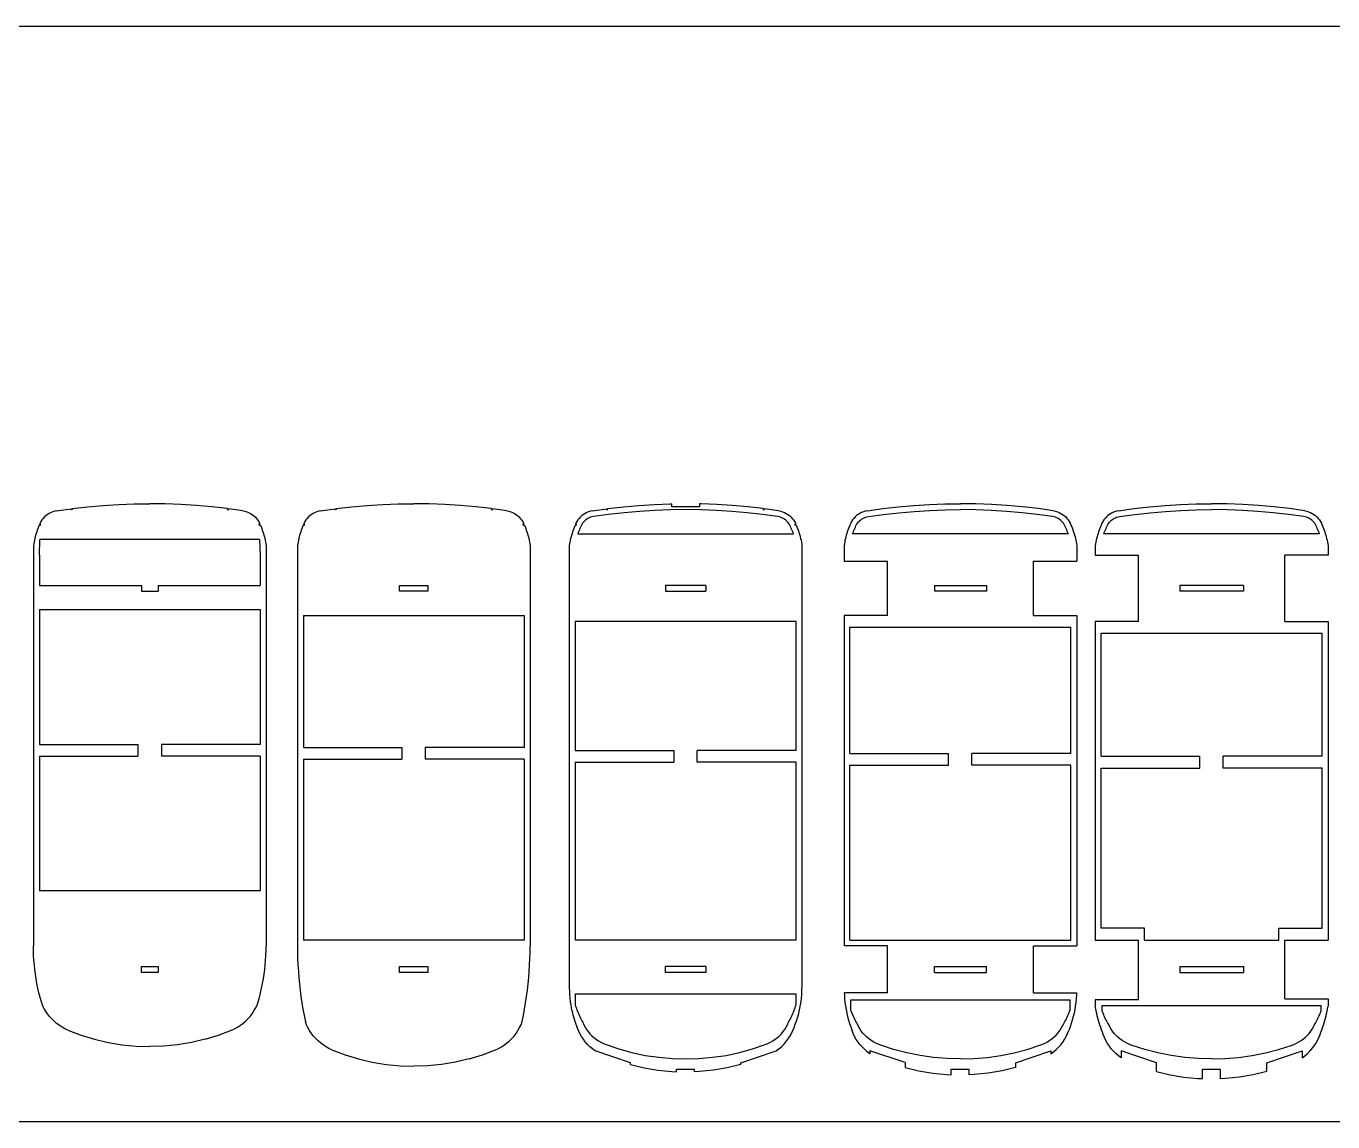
# Model space of a CAD drawing. Extents: x -24.2 to 24.2, y -5.6 to 5.6.
# Drawn here: x -13.38 to -0.07, y -5.58 to 5.58 of the extents above; entities that cross this region are included whole.
import ezdxf

# ---------------------------------------------------------------- set-up
doc = ezdxf.new("R2010")
doc.units = 0
doc.header["$MEASUREMENT"] = 0
doc.layers.get('0').update_dxf_attribs({"linetype": 'CONTINUOUS'})

msp = doc.modelspace()

# ---------------------------------------------------------------- linework, layer by layer
for p, q in [((-24.151, 5.583), (24.151, 5.583)), ((-12.915, 0.666), (-12.757, 0.684)), ((-12.915, 0.666), (-12.915, 0.656)), ((-12.757, 0.684), (-12.599, 0.698)), ((-12.599, 0.698), (-12.44, 0.708)), ((-12.44, 0.708), (-12.282, 0.714)), ((-12.282, 0.714), (-12.124, 0.716)), ((-11.966, 0.714), (-12.124, 0.716)), ((-11.807, 0.708), (-11.966, 0.714)), ((-11.648, 0.698), (-11.807, 0.708)), ((-11.49, 0.684), (-11.648, 0.698)), ((-11.332, 0.666), (-11.49, 0.684)), ((-11.332, 0.656), (-11.332, 0.666)), ((-10.225, 0.666), (-10.067, 0.684)), ((-10.225, 0.666), (-10.225, 0.656)), ((-10.067, 0.684), (-9.909, 0.698)), ((-9.909, 0.698), (-9.75, 0.708)), ((-9.75, 0.708), (-9.592, 0.714)), ((-9.592, 0.714), (-9.434, 0.716)), ((-9.276, 0.714), (-9.434, 0.716)), ((-9.117, 0.708), (-9.276, 0.714)), ((-8.958, 0.698), (-9.117, 0.708)), ((-8.8, 0.684), (-8.958, 0.698)), ((-8.642, 0.666), (-8.8, 0.684)), ((-8.642, 0.656), (-8.642, 0.666)), ((-7.455, 0.666), (-7.297, 0.684)), ((-7.455, 0.656), (-7.455, 0.666)), ((-7.297, 0.684), (-7.139, 0.698)), ((-7.139, 0.698), (-6.98, 0.708)), ((-6.98, 0.708), (-6.822, 0.714)), ((-6.822, 0.714), (-6.804, 0.715)), ((-6.804, 0.683), (-6.804, 0.715)), ((-6.524, 0.683), (-6.804, 0.683)), ((-6.506, 0.714), (-6.524, 0.715)), ((-6.524, 0.715), (-6.524, 0.683)), ((-6.347, 0.708), (-6.506, 0.714)), ((-6.188, 0.698), (-6.347, 0.708)), ((-6.03, 0.684), (-6.188, 0.698)), ((-5.872, 0.666), (-6.03, 0.684)), ((-5.872, 0.656), (-5.872, 0.666)), ((-4.813, 0.644), (-4.655, 0.666)), ((-4.655, 0.666), (-4.497, 0.684)), ((-4.497, 0.684), (-4.339, 0.698)), ((-4.339, 0.698), (-4.18, 0.708)), ((-4.18, 0.708), (-4.022, 0.714)), ((-4.022, 0.714), (-3.864, 0.716)), ((-3.706, 0.714), (-3.864, 0.716)), ((-3.547, 0.708), (-3.706, 0.714)), ((-3.388, 0.698), (-3.547, 0.708)), ((-3.23, 0.684), (-3.388, 0.698)), ((-3.072, 0.666), (-3.23, 0.684)), ((-2.915, 0.644), (-3.072, 0.666)), ((-2.253, 0.644), (-2.095, 0.666)), ((-2.095, 0.666), (-1.937, 0.684)), ((-1.937, 0.684), (-1.779, 0.698)), ((-1.779, 0.698), (-1.62, 0.708)), ((-1.62, 0.708), (-1.462, 0.714)), ((-1.462, 0.714), (-1.304, 0.716)), ((-1.146, 0.714), (-1.304, 0.716)), ((-0.987, 0.708), (-1.146, 0.714)), ((-0.828, 0.698), (-0.987, 0.708)), ((-0.67, 0.684), (-0.828, 0.698)), ((-0.512, 0.666), (-0.67, 0.684)), ((-0.355, 0.644), (-0.512, 0.666)), ((-13.233, 0.535), (-13.242, 0.517)), ((-13.222, 0.551), (-13.233, 0.535)), ((-13.21, 0.567), (-13.222, 0.551)), ((-13.196, 0.582), (-13.21, 0.567)), ((-13.181, 0.595), (-13.196, 0.582)), ((-13.165, 0.607), (-13.181, 0.595)), ((-13.148, 0.618), (-13.165, 0.607)), ((-13.13, 0.627), (-13.148, 0.618)), ((-13.112, 0.634), (-13.13, 0.627)), ((-13.092, 0.64), (-13.112, 0.634)), ((-13.073, 0.644), (-13.092, 0.64)), ((-13.073, 0.644), (-12.925, 0.665)), ((-12.925, 0.655), (-12.925, 0.665)), ((-12.915, 0.656), (-12.925, 0.655)), ((-11.332, 0.656), (-11.322, 0.655)), ((-11.322, 0.655), (-11.322, 0.665)), ((-11.175, 0.644), (-11.322, 0.665)), ((-11.175, 0.644), (-11.155, 0.64)), ((-11.155, 0.64), (-11.136, 0.634)), ((-11.136, 0.634), (-11.117, 0.627)), ((-11.117, 0.627), (-11.099, 0.618)), ((-11.099, 0.618), (-11.082, 0.607)), ((-11.082, 0.607), (-11.066, 0.595)), ((-11.066, 0.595), (-11.051, 0.582)), ((-11.051, 0.582), (-11.038, 0.567)), ((-11.038, 0.567), (-11.025, 0.551)), ((-11.025, 0.551), (-11.014, 0.535)), ((-11.014, 0.535), (-11.005, 0.517)), ((-10.543, 0.535), (-10.552, 0.517)), ((-10.532, 0.551), (-10.543, 0.535)), ((-10.52, 0.567), (-10.532, 0.551)), ((-10.506, 0.582), (-10.52, 0.567)), ((-10.491, 0.595), (-10.506, 0.582)), ((-10.475, 0.607), (-10.491, 0.595)), ((-10.458, 0.618), (-10.475, 0.607)), ((-10.44, 0.627), (-10.458, 0.618)), ((-10.422, 0.634), (-10.44, 0.627)), ((-10.402, 0.64), (-10.422, 0.634)), ((-10.383, 0.644), (-10.402, 0.64)), ((-10.383, 0.644), (-10.235, 0.665)), ((-10.235, 0.655), (-10.235, 0.665)), ((-10.225, 0.656), (-10.235, 0.655)), ((-8.642, 0.656), (-8.632, 0.655)), ((-8.632, 0.655), (-8.632, 0.665)), ((-8.485, 0.644), (-8.632, 0.665)), ((-8.485, 0.644), (-8.465, 0.64)), ((-8.465, 0.64), (-8.446, 0.634)), ((-8.446, 0.634), (-8.427, 0.627)), ((-8.427, 0.627), (-8.409, 0.618)), ((-8.409, 0.618), (-8.392, 0.607)), ((-8.392, 0.607), (-8.376, 0.595)), ((-8.376, 0.595), (-8.361, 0.582)), ((-8.361, 0.582), (-8.348, 0.567)), ((-8.348, 0.567), (-8.335, 0.551)), ((-8.335, 0.551), (-8.324, 0.535)), ((-8.324, 0.535), (-8.315, 0.517)), ((-7.773, 0.535), (-7.782, 0.517)), ((-7.762, 0.551), (-7.773, 0.535)), ((-7.75, 0.567), (-7.762, 0.551)), ((-7.736, 0.582), (-7.75, 0.567)), ((-7.721, 0.595), (-7.736, 0.582)), ((-7.705, 0.607), (-7.721, 0.595)), ((-7.688, 0.618), (-7.705, 0.607)), ((-7.694, 0.539), (-7.704, 0.528)), ((-7.683, 0.549), (-7.694, 0.539)), ((-7.67, 0.627), (-7.688, 0.618)), ((-7.671, 0.558), (-7.683, 0.549)), ((-7.659, 0.566), (-7.671, 0.558)), ((-7.652, 0.634), (-7.67, 0.627)), ((-7.645, 0.572), (-7.659, 0.566)), ((-7.632, 0.64), (-7.652, 0.634)), ((-7.632, 0.578), (-7.645, 0.572)), ((-7.613, 0.644), (-7.632, 0.64)), ((-7.618, 0.582), (-7.632, 0.578)), ((-7.602, 0.585), (-7.618, 0.582)), ((-7.613, 0.644), (-7.465, 0.665)), ((-7.448, 0.607), (-7.602, 0.585)), ((-7.465, 0.665), (-7.465, 0.655)), ((-7.465, 0.655), (-7.455, 0.656)), ((-7.291, 0.625), (-7.448, 0.607)), ((-7.135, 0.638), (-7.291, 0.625)), ((-6.977, 0.648), (-7.135, 0.638)), ((-6.82, 0.654), (-6.977, 0.648)), ((-6.664, 0.656), (-6.82, 0.654)), ((-6.507, 0.654), (-6.664, 0.656)), ((-6.35, 0.648), (-6.507, 0.654)), ((-6.193, 0.638), (-6.35, 0.648)), ((-6.036, 0.625), (-6.193, 0.638)), ((-5.88, 0.607), (-6.036, 0.625)), ((-5.725, 0.585), (-5.88, 0.607)), ((-5.872, 0.656), (-5.862, 0.655)), ((-5.862, 0.655), (-5.862, 0.665)), ((-5.715, 0.644), (-5.862, 0.665)), ((-5.71, 0.582), (-5.725, 0.585)), ((-5.715, 0.644), (-5.695, 0.64)), ((-5.696, 0.578), (-5.71, 0.582)), ((-5.682, 0.572), (-5.696, 0.578)), ((-5.695, 0.64), (-5.676, 0.634)), ((-5.669, 0.566), (-5.682, 0.572)), ((-5.676, 0.634), (-5.657, 0.627)), ((-5.656, 0.558), (-5.669, 0.566)), ((-5.657, 0.627), (-5.639, 0.618)), ((-5.644, 0.549), (-5.656, 0.558)), ((-5.633, 0.539), (-5.644, 0.549)), ((-5.639, 0.618), (-5.622, 0.607)), ((-5.623, 0.528), (-5.633, 0.539)), ((-5.622, 0.607), (-5.606, 0.595)), ((-5.606, 0.595), (-5.591, 0.582)), ((-5.591, 0.582), (-5.578, 0.567)), ((-5.578, 0.567), (-5.565, 0.551)), ((-5.565, 0.551), (-5.554, 0.535)), ((-5.554, 0.535), (-5.545, 0.517)), ((-4.973, 0.535), (-4.982, 0.517)), ((-4.962, 0.551), (-4.973, 0.535)), ((-4.95, 0.567), (-4.962, 0.551)), ((-4.936, 0.582), (-4.95, 0.567)), ((-4.921, 0.595), (-4.936, 0.582)), ((-4.905, 0.607), (-4.921, 0.595)), ((-4.888, 0.618), (-4.905, 0.607)), ((-4.904, 0.528), (-4.894, 0.539)), ((-4.894, 0.539), (-4.883, 0.549)), ((-4.87, 0.627), (-4.888, 0.618)), ((-4.883, 0.549), (-4.871, 0.558)), ((-4.871, 0.558), (-4.859, 0.566)), ((-4.852, 0.634), (-4.87, 0.627)), ((-4.859, 0.566), (-4.845, 0.572)), ((-4.832, 0.64), (-4.852, 0.634)), ((-4.845, 0.572), (-4.832, 0.578)), ((-4.813, 0.644), (-4.832, 0.64)), ((-4.832, 0.578), (-4.818, 0.582)), ((-4.818, 0.582), (-4.802, 0.585)), ((-4.802, 0.585), (-4.648, 0.607)), ((-4.648, 0.607), (-4.491, 0.625)), ((-4.491, 0.625), (-4.335, 0.638)), ((-4.335, 0.638), (-4.177, 0.648)), ((-4.177, 0.648), (-4.02, 0.654)), ((-4.02, 0.654), (-3.864, 0.656)), ((-3.707, 0.654), (-3.864, 0.656)), ((-3.55, 0.648), (-3.707, 0.654)), ((-3.393, 0.638), (-3.55, 0.648)), ((-3.236, 0.625), (-3.393, 0.638)), ((-3.08, 0.607), (-3.236, 0.625)), ((-2.925, 0.585), (-3.08, 0.607)), ((-2.91, 0.582), (-2.925, 0.585)), ((-2.915, 0.644), (-2.895, 0.64)), ((-2.896, 0.578), (-2.91, 0.582)), ((-2.882, 0.572), (-2.896, 0.578)), ((-2.895, 0.64), (-2.876, 0.634)), ((-2.869, 0.566), (-2.882, 0.572)), ((-2.876, 0.634), (-2.857, 0.627)), ((-2.856, 0.558), (-2.869, 0.566)), ((-2.857, 0.627), (-2.839, 0.618)), ((-2.844, 0.549), (-2.856, 0.558)), ((-2.833, 0.539), (-2.844, 0.549)), ((-2.839, 0.618), (-2.822, 0.607)), ((-2.823, 0.528), (-2.833, 0.539)), ((-2.822, 0.607), (-2.806, 0.595)), ((-2.806, 0.595), (-2.791, 0.582)), ((-2.791, 0.582), (-2.778, 0.567)), ((-2.778, 0.567), (-2.765, 0.551)), ((-2.765, 0.551), (-2.754, 0.535)), ((-2.754, 0.535), (-2.745, 0.517)), ((-2.413, 0.535), (-2.422, 0.517)), ((-2.402, 0.551), (-2.413, 0.535)), ((-2.39, 0.567), (-2.402, 0.551)), ((-2.376, 0.582), (-2.39, 0.567)), ((-2.361, 0.595), (-2.376, 0.582)), ((-2.345, 0.607), (-2.361, 0.595)), ((-2.328, 0.618), (-2.345, 0.607)), ((-2.344, 0.528), (-2.334, 0.539)), ((-2.334, 0.539), (-2.323, 0.549)), ((-2.31, 0.627), (-2.328, 0.618)), ((-2.323, 0.549), (-2.311, 0.558)), ((-2.311, 0.558), (-2.299, 0.566)), ((-2.292, 0.634), (-2.31, 0.627)), ((-2.299, 0.566), (-2.285, 0.572)), ((-2.272, 0.64), (-2.292, 0.634)), ((-2.285, 0.572), (-2.272, 0.578)), ((-2.253, 0.644), (-2.272, 0.64)), ((-2.272, 0.578), (-2.258, 0.582)), ((-2.258, 0.582), (-2.242, 0.585)), ((-2.242, 0.585), (-2.088, 0.607)), ((-2.088, 0.607), (-1.931, 0.625)), ((-1.931, 0.625), (-1.775, 0.638)), ((-1.775, 0.638), (-1.617, 0.648)), ((-1.617, 0.648), (-1.46, 0.654)), ((-1.46, 0.654), (-1.304, 0.656)), ((-1.147, 0.654), (-1.304, 0.656)), ((-0.99, 0.648), (-1.147, 0.654)), ((-0.833, 0.638), (-0.99, 0.648)), ((-0.676, 0.625), (-0.833, 0.638)), ((-0.52, 0.607), (-0.676, 0.625)), ((-0.365, 0.585), (-0.52, 0.607)), ((-0.35, 0.582), (-0.365, 0.585)), ((-0.355, 0.644), (-0.335, 0.64)), ((-0.336, 0.578), (-0.35, 0.582)), ((-0.322, 0.572), (-0.336, 0.578)), ((-0.335, 0.64), (-0.316, 0.634)), ((-0.309, 0.566), (-0.322, 0.572)), ((-0.316, 0.634), (-0.297, 0.627)), ((-0.296, 0.558), (-0.309, 0.566)), ((-0.297, 0.627), (-0.279, 0.618)), ((-0.284, 0.549), (-0.296, 0.558)), ((-0.273, 0.539), (-0.284, 0.549)), ((-0.279, 0.618), (-0.262, 0.607)), ((-0.263, 0.528), (-0.273, 0.539)), ((-0.262, 0.607), (-0.246, 0.595)), ((-0.246, 0.595), (-0.231, 0.582)), ((-0.231, 0.582), (-0.218, 0.567)), ((-0.218, 0.567), (-0.205, 0.551)), ((-0.205, 0.551), (-0.194, 0.535)), ((-0.194, 0.535), (-0.185, 0.517)), ((-13.281, 0.414), (-13.287, 0.396)), ((-13.276, 0.431), (-13.281, 0.414)), ((-13.27, 0.448), (-13.276, 0.431)), ((-13.264, 0.465), (-13.27, 0.448)), ((-13.257, 0.482), (-13.264, 0.465)), ((-13.25, 0.498), (-13.257, 0.482)), ((-13.25, 0.498), (-13.239, 0.498)), ((-13.242, 0.517), (-13.246, 0.508)), ((-13.235, 0.508), (-13.246, 0.508)), ((-13.239, 0.498), (-13.235, 0.508)), ((-11.012, 0.508), (-11.001, 0.508)), ((-11.008, 0.498), (-11.012, 0.508)), ((-11.008, 0.498), (-10.997, 0.498)), ((-11.005, 0.517), (-11.001, 0.508)), ((-10.997, 0.498), (-10.99, 0.482)), ((-10.99, 0.482), (-10.983, 0.465)), ((-10.983, 0.465), (-10.977, 0.448)), ((-10.977, 0.448), (-10.971, 0.431)), ((-10.971, 0.431), (-10.966, 0.414)), ((-10.966, 0.414), (-10.961, 0.396)), ((-10.591, 0.414), (-10.597, 0.396)), ((-10.586, 0.431), (-10.591, 0.414)), ((-10.58, 0.448), (-10.586, 0.431)), ((-10.574, 0.465), (-10.58, 0.448)), ((-10.567, 0.482), (-10.574, 0.465)), ((-10.56, 0.498), (-10.567, 0.482)), ((-10.56, 0.498), (-10.549, 0.498)), ((-10.552, 0.517), (-10.556, 0.508)), ((-10.545, 0.508), (-10.556, 0.508)), ((-10.549, 0.498), (-10.545, 0.508)), ((-8.322, 0.508), (-8.311, 0.508)), ((-8.318, 0.498), (-8.322, 0.508)), ((-8.318, 0.498), (-8.307, 0.498)), ((-8.315, 0.517), (-8.311, 0.508)), ((-8.307, 0.498), (-8.3, 0.482)), ((-8.3, 0.482), (-8.293, 0.465)), ((-8.293, 0.465), (-8.287, 0.448)), ((-8.287, 0.448), (-8.281, 0.431)), ((-8.281, 0.431), (-8.276, 0.414)), ((-8.276, 0.414), (-8.271, 0.396)), ((-7.821, 0.414), (-7.827, 0.396)), ((-7.816, 0.431), (-7.821, 0.414)), ((-7.81, 0.448), (-7.816, 0.431)), ((-7.804, 0.465), (-7.81, 0.448)), ((-7.797, 0.482), (-7.804, 0.465)), ((-7.79, 0.498), (-7.797, 0.482)), ((-7.79, 0.498), (-7.779, 0.498)), ((-7.782, 0.517), (-7.786, 0.508)), ((-7.775, 0.508), (-7.786, 0.508)), ((-7.779, 0.498), (-7.775, 0.508)), ((-7.758, 0.424), (-7.763, 0.41)), ((-7.763, 0.41), (-5.564, 0.41)), ((-7.752, 0.438), (-7.758, 0.424)), ((-7.746, 0.451), (-7.752, 0.438)), ((-7.74, 0.465), (-7.746, 0.451)), ((-7.734, 0.477), (-7.74, 0.465)), ((-7.728, 0.491), (-7.734, 0.477)), ((-7.721, 0.504), (-7.728, 0.491)), ((-7.713, 0.517), (-7.721, 0.504)), ((-7.704, 0.528), (-7.713, 0.517)), ((-5.614, 0.517), (-5.623, 0.528)), ((-5.606, 0.504), (-5.614, 0.517)), ((-5.599, 0.491), (-5.606, 0.504)), ((-5.593, 0.477), (-5.599, 0.491)), ((-5.587, 0.465), (-5.593, 0.477)), ((-5.581, 0.451), (-5.587, 0.465)), ((-5.575, 0.438), (-5.581, 0.451)), ((-5.569, 0.424), (-5.575, 0.438)), ((-5.564, 0.41), (-5.569, 0.424)), ((-5.552, 0.508), (-5.541, 0.508)), ((-5.548, 0.498), (-5.552, 0.508)), ((-5.548, 0.498), (-5.537, 0.498)), ((-5.545, 0.517), (-5.541, 0.508)), ((-5.537, 0.498), (-5.53, 0.482)), ((-5.53, 0.482), (-5.523, 0.465)), ((-5.523, 0.465), (-5.517, 0.448)), ((-5.517, 0.448), (-5.511, 0.431)), ((-5.511, 0.431), (-5.506, 0.414)), ((-5.506, 0.414), (-5.501, 0.396)), ((-5.021, 0.414), (-5.027, 0.396)), ((-5.016, 0.431), (-5.021, 0.414)), ((-5.01, 0.448), (-5.016, 0.431)), ((-5.004, 0.465), (-5.01, 0.448)), ((-4.997, 0.482), (-5.004, 0.465)), ((-4.99, 0.498), (-4.997, 0.482)), ((-4.982, 0.517), (-4.99, 0.498)), ((-4.963, 0.41), (-4.958, 0.424)), ((-2.764, 0.41), (-4.963, 0.41)), ((-4.958, 0.424), (-4.952, 0.438)), ((-4.952, 0.438), (-4.946, 0.451)), ((-4.946, 0.451), (-4.94, 0.465)), ((-4.94, 0.465), (-4.934, 0.477)), ((-4.934, 0.477), (-4.928, 0.491)), ((-4.928, 0.491), (-4.921, 0.504)), ((-4.921, 0.504), (-4.913, 0.517)), ((-4.913, 0.517), (-4.904, 0.528)), ((-2.814, 0.517), (-2.823, 0.528)), ((-2.806, 0.504), (-2.814, 0.517)), ((-2.799, 0.491), (-2.806, 0.504)), ((-2.793, 0.477), (-2.799, 0.491)), ((-2.787, 0.465), (-2.793, 0.477)), ((-2.781, 0.451), (-2.787, 0.465)), ((-2.775, 0.438), (-2.781, 0.451)), ((-2.769, 0.424), (-2.775, 0.438)), ((-2.764, 0.41), (-2.769, 0.424)), ((-2.745, 0.517), (-2.737, 0.498)), ((-2.737, 0.498), (-2.73, 0.482)), ((-2.73, 0.482), (-2.723, 0.465)), ((-2.723, 0.465), (-2.717, 0.448)), ((-2.717, 0.448), (-2.711, 0.431)), ((-2.711, 0.431), (-2.706, 0.414)), ((-2.706, 0.414), (-2.701, 0.396)), ((-2.461, 0.414), (-2.467, 0.396)), ((-2.456, 0.431), (-2.461, 0.414)), ((-2.45, 0.448), (-2.456, 0.431)), ((-2.444, 0.465), (-2.45, 0.448)), ((-2.437, 0.482), (-2.444, 0.465)), ((-2.43, 0.498), (-2.437, 0.482)), ((-2.422, 0.517), (-2.43, 0.498)), ((-2.403, 0.41), (-2.398, 0.424)), ((-0.204, 0.41), (-2.403, 0.41)), ((-2.398, 0.424), (-2.392, 0.438)), ((-2.392, 0.438), (-2.386, 0.451)), ((-2.386, 0.451), (-2.38, 0.465)), ((-2.38, 0.465), (-2.374, 0.477)), ((-2.374, 0.477), (-2.368, 0.491)), ((-2.368, 0.491), (-2.361, 0.504)), ((-2.361, 0.504), (-2.353, 0.517)), ((-2.353, 0.517), (-2.344, 0.528)), ((-0.254, 0.517), (-0.263, 0.528)), ((-0.246, 0.504), (-0.254, 0.517)), ((-0.239, 0.491), (-0.246, 0.504)), ((-0.233, 0.477), (-0.239, 0.491)), ((-0.227, 0.465), (-0.233, 0.477)), ((-0.221, 0.451), (-0.227, 0.465)), ((-0.215, 0.438), (-0.221, 0.451)), ((-0.209, 0.424), (-0.215, 0.438)), ((-0.204, 0.41), (-0.209, 0.424)), ((-0.185, 0.517), (-0.177, 0.498)), ((-0.177, 0.498), (-0.17, 0.482)), ((-0.17, 0.482), (-0.163, 0.465)), ((-0.163, 0.465), (-0.157, 0.448)), ((-0.157, 0.448), (-0.151, 0.431)), ((-0.151, 0.431), (-0.146, 0.414)), ((-0.146, 0.414), (-0.141, 0.396)), ((-13.306, 0.308), (-13.309, 0.29)), ((-13.309, 0.29), (-13.309, -3.79)), ((-13.303, 0.326), (-13.306, 0.308)), ((-13.3, 0.344), (-13.303, 0.326)), ((-13.296, 0.361), (-13.3, 0.344)), ((-13.291, 0.379), (-13.296, 0.361)), ((-13.287, 0.396), (-13.291, 0.379)), ((-13.249, 0.192), (-13.243, 0.35)), ((-11.005, 0.35), (-13.243, 0.35)), ((-11.005, 0.35), (-10.998, 0.192)), ((-10.961, 0.396), (-10.956, 0.379)), ((-10.956, 0.379), (-10.952, 0.361)), ((-10.952, 0.361), (-10.948, 0.344)), ((-10.948, 0.344), (-10.944, 0.326)), ((-10.944, 0.326), (-10.941, 0.308)), ((-10.941, 0.308), (-10.938, 0.29)), ((-10.938, 0.29), (-10.938, -3.79)), ((-10.616, 0.308), (-10.619, 0.29)), ((-10.619, 0.29), (-10.619, -3.79)), ((-10.613, 0.326), (-10.616, 0.308)), ((-10.61, 0.344), (-10.613, 0.326)), ((-10.606, 0.361), (-10.61, 0.344)), ((-10.601, 0.379), (-10.606, 0.361)), ((-10.597, 0.396), (-10.601, 0.379)), ((-8.271, 0.396), (-8.266, 0.379)), ((-8.266, 0.379), (-8.262, 0.361)), ((-8.262, 0.361), (-8.258, 0.344)), ((-8.258, 0.344), (-8.254, 0.326)), ((-8.254, 0.326), (-8.251, 0.308)), ((-8.251, 0.308), (-8.248, 0.29)), ((-8.248, 0.29), (-8.248, -3.79)), ((-7.846, 0.308), (-7.849, 0.29)), ((-7.849, 0.29), (-7.849, -4.218)), ((-7.843, 0.326), (-7.846, 0.308)), ((-7.84, 0.344), (-7.843, 0.326)), ((-7.836, 0.361), (-7.84, 0.344)), ((-7.831, 0.379), (-7.836, 0.361)), ((-7.827, 0.396), (-7.831, 0.379)), ((-5.501, 0.396), (-5.496, 0.379)), ((-5.496, 0.379), (-5.492, 0.361)), ((-5.492, 0.361), (-5.488, 0.344)), ((-5.488, 0.344), (-5.484, 0.326)), ((-5.484, 0.326), (-5.481, 0.308)), ((-5.481, 0.308), (-5.478, 0.29)), ((-5.478, 0.29), (-5.478, -4.218)), ((-5.046, 0.308), (-5.049, 0.29)), ((-5.049, 0.29), (-5.049, 0.132)), ((-5.043, 0.326), (-5.046, 0.308)), ((-5.04, 0.344), (-5.043, 0.326)), ((-5.036, 0.361), (-5.04, 0.344)), ((-5.031, 0.379), (-5.036, 0.361)), ((-5.027, 0.396), (-5.031, 0.379)), ((-2.701, 0.396), (-2.696, 0.379)), ((-2.696, 0.379), (-2.692, 0.361)), ((-2.692, 0.361), (-2.688, 0.344)), ((-2.688, 0.344), (-2.684, 0.326)), ((-2.684, 0.326), (-2.681, 0.308)), ((-2.681, 0.308), (-2.678, 0.29)), ((-2.678, 0.29), (-2.678, 0.132)), ((-2.486, 0.308), (-2.489, 0.29)), ((-2.489, 0.29), (-2.489, 0.192)), ((-2.483, 0.326), (-2.486, 0.308)), ((-2.48, 0.344), (-2.483, 0.326)), ((-2.476, 0.361), (-2.48, 0.344)), ((-2.471, 0.379), (-2.476, 0.361)), ((-2.467, 0.396), (-2.471, 0.379)), ((-0.141, 0.396), (-0.136, 0.379)), ((-0.136, 0.379), (-0.132, 0.361)), ((-0.132, 0.361), (-0.128, 0.344)), ((-0.128, 0.344), (-0.124, 0.326)), ((-0.124, 0.326), (-0.121, 0.308)), ((-0.121, 0.308), (-0.118, 0.29)), ((-0.118, 0.29), (-0.118, 0.192)), ((-13.249, 0.192), (-13.249, -0.116)), ((-10.998, 0.192), (-10.998, -0.116)), ((-2.489, 0.192), (-2.048, 0.192)), ((-2.048, -0.483), (-2.048, 0.192)), ((-0.118, 0.192), (-0.559, 0.192)), ((-0.559, -0.483), (-0.559, 0.192)), ((-5.049, 0.132), (-4.608, 0.132)), ((-4.608, -0.423), (-4.608, 0.132)), ((-3.119, -0.423), (-3.119, 0.132)), ((-3.119, 0.132), (-2.678, 0.132)), ((-13.249, -0.116), (-12.208, -0.116)), ((-12.208, -0.116), (-12.208, -0.176)), ((-12.039, -0.116), (-12.039, -0.176)), ((-12.039, -0.116), (-10.998, -0.116)), ((-9.578, -0.116), (-9.289, -0.116)), ((-9.578, -0.176), (-9.578, -0.116)), ((-9.289, -0.116), (-9.289, -0.176)), ((-6.868, -0.116), (-6.868, -0.176)), ((-6.459, -0.116), (-6.868, -0.116)), ((-6.459, -0.116), (-6.459, -0.176)), ((-4.128, -0.116), (-4.128, -0.176)), ((-4.128, -0.116), (-3.599, -0.116)), ((-3.599, -0.116), (-3.599, -0.176)), ((-0.979, -0.116), (-1.628, -0.116)), ((-1.628, -0.116), (-1.628, -0.176)), ((-0.979, -0.116), (-0.979, -0.176)), ((-12.208, -0.176), (-12.039, -0.176)), ((-9.289, -0.176), (-9.578, -0.176)), ((-6.868, -0.176), (-6.459, -0.176)), ((-3.599, -0.176), (-4.128, -0.176)), ((-0.979, -0.176), (-1.628, -0.176)), ((-13.249, -0.363), (-10.998, -0.363)), ((-13.249, -0.363), (-13.249, -1.738)), ((-10.998, -0.363), (-10.998, -1.738)), ((-10.559, -0.423), (-8.308, -0.423)), ((-10.559, -0.423), (-10.559, -1.768)), ((-8.308, -0.423), (-8.308, -1.768)), ((-5.538, -0.483), (-7.789, -0.483)), ((-7.789, -0.483), (-7.789, -1.798)), ((-5.538, -1.798), (-5.538, -0.483)), ((-4.608, -0.423), (-5.049, -0.423)), ((-5.049, -0.423), (-5.049, -3.79)), ((-3.119, -0.423), (-2.678, -0.423)), ((-2.678, -0.423), (-2.678, -3.79)), ((-2.489, -0.483), (-2.489, -3.73)), ((-2.048, -0.483), (-2.489, -0.483)), ((-0.559, -0.483), (-0.118, -0.483)), ((-0.118, -0.483), (-0.118, -3.73)), ((-4.989, -1.828), (-4.989, -0.543)), ((-4.989, -0.543), (-2.738, -0.543)), ((-2.738, -1.828), (-2.738, -0.543)), ((-2.429, -0.603), (-0.178, -0.603)), ((-2.429, -1.858), (-2.429, -0.603)), ((-0.178, -1.858), (-0.178, -0.603)), ((-13.249, -1.738), (-12.245, -1.738)), ((-13.249, -1.858), (-13.249, -3.23)), ((-13.249, -1.858), (-12.245, -1.858)), ((-12.245, -1.738), (-12.245, -1.858)), ((-12.006, -1.738), (-12.006, -1.858)), ((-10.998, -1.738), (-12.006, -1.738)), ((-10.998, -1.858), (-12.006, -1.858)), ((-10.998, -1.858), (-10.998, -3.23)), ((-10.559, -1.768), (-9.555, -1.768)), ((-9.555, -1.768), (-9.555, -1.888)), ((-9.316, -1.768), (-9.316, -1.888)), ((-8.308, -1.768), (-9.316, -1.768)), ((-7.789, -1.798), (-6.785, -1.798)), ((-6.785, -1.798), (-6.785, -1.918)), ((-6.546, -1.918), (-6.546, -1.798)), ((-5.538, -1.798), (-6.546, -1.798)), ((-4.989, -1.828), (-3.985, -1.828)), ((-3.985, -1.948), (-3.985, -1.828)), ((-2.738, -1.828), (-3.746, -1.828)), ((-3.746, -1.948), (-3.746, -1.828)), ((-2.429, -1.858), (-1.425, -1.858)), ((-1.425, -1.978), (-1.425, -1.858)), ((-1.186, -1.978), (-1.186, -1.858)), ((-0.178, -1.858), (-1.186, -1.858)), ((-10.559, -1.888), (-9.555, -1.888)), ((-10.559, -1.888), (-10.559, -3.73)), ((-8.308, -1.888), (-9.316, -1.888)), ((-8.308, -1.888), (-8.308, -3.73)), ((-7.789, -1.918), (-7.789, -3.73)), ((-7.789, -1.918), (-6.785, -1.918)), ((-5.538, -1.918), (-6.546, -1.918)), ((-5.538, -3.73), (-5.538, -1.918)), ((-4.989, -1.948), (-3.985, -1.948)), ((-4.989, -3.73), (-4.989, -1.948)), ((-2.738, -1.948), (-3.746, -1.948)), ((-2.738, -3.73), (-2.738, -1.948)), ((-2.429, -1.978), (-1.425, -1.978)), ((-2.429, -3.61), (-2.429, -1.978)), ((-0.178, -1.978), (-1.186, -1.978)), ((-0.178, -3.61), (-0.178, -1.978)), ((-10.998, -3.23), (-13.249, -3.23)), ((-1.988, -3.61), (-2.429, -3.61)), ((-1.988, -3.73), (-1.988, -3.61)), ((-0.619, -3.73), (-0.619, -3.61)), ((-0.619, -3.61), (-0.178, -3.61)), ((-13.308, -3.838), (-13.309, -3.79)), ((-13.307, -3.887), (-13.308, -3.838)), ((-10.941, -3.887), (-10.939, -3.838)), ((-10.939, -3.838), (-10.938, -3.79)), ((-10.619, -3.79), (-10.618, -3.855)), ((-10.618, -3.855), (-10.617, -3.92)), ((-8.308, -3.73), (-10.559, -3.73)), ((-8.251, -3.92), (-8.249, -3.855)), ((-8.249, -3.855), (-8.248, -3.79)), ((-5.538, -3.73), (-7.789, -3.73)), ((-4.608, -3.79), (-5.049, -3.79)), ((-4.989, -3.73), (-2.738, -3.73)), ((-4.608, -4.268), (-4.608, -3.79)), ((-3.119, -4.268), (-3.119, -3.79)), ((-3.119, -3.79), (-2.678, -3.79)), ((-2.489, -3.73), (-2.048, -3.73)), ((-2.048, -4.338), (-2.048, -3.73)), ((-1.988, -3.73), (-0.619, -3.73)), ((-0.559, -3.73), (-0.118, -3.73)), ((-0.559, -4.328), (-0.559, -3.73)), ((-13.304, -3.935), (-13.307, -3.887)), ((-13.3, -3.983), (-13.304, -3.935)), ((-13.295, -4.031), (-13.3, -3.983)), ((-10.952, -4.031), (-10.947, -3.983)), ((-10.947, -3.983), (-10.943, -3.935)), ((-10.943, -3.935), (-10.941, -3.887)), ((-10.617, -3.92), (-10.614, -3.984)), ((-10.614, -3.984), (-10.61, -4.049)), ((-8.258, -4.049), (-8.254, -3.984)), ((-8.254, -3.984), (-8.251, -3.92)), ((-13.289, -4.078), (-13.295, -4.031)), ((-13.281, -4.126), (-13.289, -4.078)), ((-13.273, -4.174), (-13.281, -4.126)), ((-12.208, -4), (-12.039, -4)), ((-12.208, -4.06), (-12.208, -4)), ((-12.039, -4.06), (-12.208, -4.06)), ((-12.039, -4), (-12.039, -4.06)), ((-10.974, -4.174), (-10.966, -4.126)), ((-10.966, -4.126), (-10.959, -4.078)), ((-10.959, -4.078), (-10.952, -4.031)), ((-10.61, -4.049), (-10.605, -4.113)), ((-10.605, -4.113), (-10.599, -4.178)), ((-9.578, -4.06), (-9.578, -4)), ((-9.578, -4), (-9.289, -4)), ((-9.289, -4.06), (-9.578, -4.06)), ((-9.289, -4), (-9.289, -4.06)), ((-8.269, -4.178), (-8.263, -4.113)), ((-8.263, -4.113), (-8.258, -4.049)), ((-6.459, -4), (-6.868, -4)), ((-6.868, -4.06), (-6.868, -4)), ((-6.459, -4.06), (-6.868, -4.06)), ((-6.459, -4), (-6.459, -4.06)), ((-4.128, -4.06), (-4.128, -4)), ((-4.128, -4), (-3.599, -4)), ((-4.128, -4.06), (-3.599, -4.06)), ((-3.599, -4.06), (-3.599, -4)), ((-1.628, -4), (-1.628, -4.06)), ((-1.628, -4), (-0.979, -4)), ((-1.628, -4.06), (-0.979, -4.06)), ((-0.979, -4), (-0.979, -4.06)), ((-13.263, -4.221), (-13.273, -4.174)), ((-13.253, -4.268), (-13.263, -4.221)), ((-10.994, -4.268), (-10.984, -4.221)), ((-10.984, -4.221), (-10.974, -4.174)), ((-10.599, -4.178), (-10.591, -4.242)), ((-10.591, -4.242), (-10.583, -4.306)), ((-8.284, -4.306), (-8.276, -4.242)), ((-8.276, -4.242), (-8.269, -4.178)), ((-7.849, -4.218), (-7.848, -4.252)), ((-7.848, -4.252), (-7.847, -4.287)), ((-5.481, -4.287), (-5.479, -4.252)), ((-5.479, -4.252), (-5.478, -4.218)), ((-13.241, -4.315), (-13.253, -4.268)), ((-13.228, -4.361), (-13.241, -4.315)), ((-13.216, -4.393), (-13.228, -4.361)), ((-13.202, -4.423), (-13.216, -4.393)), ((-11.046, -4.423), (-11.031, -4.393)), ((-11.031, -4.393), (-11.019, -4.361)), ((-11.019, -4.361), (-11.006, -4.315)), ((-11.006, -4.315), (-10.994, -4.268)), ((-10.583, -4.306), (-10.573, -4.37)), ((-10.573, -4.37), (-10.563, -4.434)), ((-8.304, -4.434), (-8.294, -4.37)), ((-8.294, -4.37), (-8.284, -4.306)), ((-7.847, -4.287), (-7.844, -4.321)), ((-7.844, -4.321), (-7.84, -4.355)), ((-7.84, -4.355), (-7.835, -4.39)), ((-7.835, -4.39), (-7.829, -4.423)), ((-7.789, -4.278), (-7.789, -4.389)), ((-7.789, -4.278), (-5.538, -4.278)), ((-7.789, -4.389), (-7.785, -4.403)), ((-5.543, -4.403), (-5.538, -4.389)), ((-5.538, -4.389), (-5.538, -4.278)), ((-5.499, -4.423), (-5.493, -4.39)), ((-5.493, -4.39), (-5.487, -4.355)), ((-5.487, -4.355), (-5.484, -4.321)), ((-5.484, -4.321), (-5.481, -4.287)), ((-5.048, -4.268), (-5.046, -4.292)), ((-4.608, -4.268), (-5.048, -4.268)), ((-5.046, -4.292), (-5.044, -4.329)), ((-5.044, -4.329), (-5.04, -4.365)), ((-5.04, -4.365), (-5.034, -4.402)), ((-4.98, -4.338), (-2.747, -4.338)), ((-4.98, -4.443), (-4.98, -4.338)), ((-3.119, -4.268), (-2.68, -4.268)), ((-2.747, -4.443), (-2.747, -4.338)), ((-2.688, -4.365), (-2.693, -4.402)), ((-2.684, -4.329), (-2.688, -4.365)), ((-2.681, -4.292), (-2.684, -4.329)), ((-2.68, -4.268), (-2.681, -4.292)), ((-2.489, -4.338), (-2.489, -4.405)), ((-2.048, -4.338), (-2.489, -4.338)), ((-0.559, -4.328), (-0.118, -4.328)), ((-0.118, -4.328), (-0.118, -4.405)), ((-13.185, -4.453), (-13.202, -4.423)), ((-13.166, -4.481), (-13.185, -4.453)), ((-13.146, -4.508), (-13.166, -4.481)), ((-13.123, -4.533), (-13.146, -4.508)), ((-11.124, -4.533), (-11.102, -4.508)), ((-11.102, -4.508), (-11.081, -4.481)), ((-11.081, -4.481), (-11.062, -4.453)), ((-11.062, -4.453), (-11.046, -4.423)), ((-10.563, -4.434), (-10.551, -4.498)), ((-10.551, -4.498), (-10.538, -4.561)), ((-8.329, -4.561), (-8.316, -4.498)), ((-8.316, -4.498), (-8.304, -4.434)), ((-7.829, -4.423), (-7.821, -4.457)), ((-7.821, -4.457), (-7.813, -4.491)), ((-7.813, -4.491), (-7.803, -4.524)), ((-7.803, -4.524), (-7.793, -4.557)), ((-7.785, -4.403), (-7.78, -4.418)), ((-7.78, -4.418), (-7.774, -4.434)), ((-7.774, -4.434), (-7.768, -4.449)), ((-7.768, -4.449), (-7.762, -4.465)), ((-7.762, -4.465), (-7.756, -4.48)), ((-7.756, -4.48), (-7.75, -4.495)), ((-7.75, -4.495), (-7.743, -4.51)), ((-7.743, -4.51), (-7.735, -4.525)), ((-7.735, -4.525), (-7.728, -4.539)), ((-5.599, -4.539), (-5.592, -4.525)), ((-5.592, -4.525), (-5.585, -4.51)), ((-5.585, -4.51), (-5.578, -4.495)), ((-5.578, -4.495), (-5.571, -4.48)), ((-5.571, -4.48), (-5.565, -4.465)), ((-5.565, -4.465), (-5.559, -4.449)), ((-5.559, -4.449), (-5.553, -4.434)), ((-5.553, -4.434), (-5.548, -4.418)), ((-5.548, -4.418), (-5.543, -4.403)), ((-5.535, -4.557), (-5.524, -4.524)), ((-5.524, -4.524), (-5.514, -4.491)), ((-5.514, -4.491), (-5.506, -4.457)), ((-5.506, -4.457), (-5.499, -4.423)), ((-5.034, -4.402), (-5.028, -4.438)), ((-5.028, -4.438), (-5.021, -4.474)), ((-5.021, -4.474), (-5.013, -4.51)), ((-5.013, -4.51), (-5.003, -4.546)), ((-4.976, -4.455), (-4.98, -4.443)), ((-4.97, -4.47), (-4.976, -4.455)), ((-4.964, -4.485), (-4.97, -4.47)), ((-4.958, -4.5), (-4.964, -4.485)), ((-4.951, -4.515), (-4.958, -4.5)), ((-4.944, -4.53), (-4.951, -4.515)), ((-2.784, -4.53), (-2.777, -4.515)), ((-2.777, -4.515), (-2.77, -4.5)), ((-2.77, -4.5), (-2.763, -4.485)), ((-2.763, -4.485), (-2.757, -4.47)), ((-2.757, -4.47), (-2.751, -4.455)), ((-2.751, -4.455), (-2.747, -4.443)), ((-2.715, -4.51), (-2.724, -4.546)), ((-2.706, -4.474), (-2.715, -4.51)), ((-2.699, -4.438), (-2.706, -4.474)), ((-2.693, -4.402), (-2.699, -4.438)), ((-2.485, -4.43), (-2.489, -4.405)), ((-2.48, -4.454), (-2.485, -4.43)), ((-2.475, -4.478), (-2.48, -4.454)), ((-2.469, -4.502), (-2.475, -4.478)), ((-2.463, -4.526), (-2.469, -4.502)), ((-2.456, -4.55), (-2.463, -4.526)), ((-2.42, -4.398), (-0.187, -4.398)), ((-2.42, -4.449), (-2.42, -4.398)), ((-2.42, -4.452), (-2.42, -4.449)), ((-2.416, -4.461), (-2.42, -4.452)), ((-2.41, -4.476), (-2.416, -4.461)), ((-2.404, -4.491), (-2.41, -4.476)), ((-2.398, -4.506), (-2.404, -4.491)), ((-2.391, -4.521), (-2.398, -4.506)), ((-2.384, -4.535), (-2.391, -4.521)), ((-0.224, -4.535), (-0.217, -4.521)), ((-0.217, -4.521), (-0.21, -4.506)), ((-0.21, -4.506), (-0.203, -4.491)), ((-0.203, -4.491), (-0.197, -4.476)), ((-0.197, -4.476), (-0.191, -4.461)), ((-0.191, -4.461), (-0.188, -4.452)), ((-0.188, -4.452), (-0.187, -4.449)), ((-0.187, -4.449), (-0.187, -4.398)), ((-0.151, -4.55), (-0.144, -4.526)), ((-0.144, -4.526), (-0.138, -4.502)), ((-0.138, -4.502), (-0.133, -4.478)), ((-0.133, -4.478), (-0.127, -4.454)), ((-0.127, -4.454), (-0.123, -4.43)), ((-0.123, -4.43), (-0.118, -4.405)), ((-13.099, -4.557), (-13.123, -4.533)), ((-13.074, -4.579), (-13.099, -4.557)), ((-13.046, -4.599), (-13.074, -4.579)), ((-13.018, -4.618), (-13.046, -4.599)), ((-12.988, -4.634), (-13.018, -4.618)), ((-12.958, -4.648), (-12.988, -4.634)), ((-12.958, -4.648), (-12.824, -4.699)), ((-11.424, -4.699), (-11.29, -4.648)), ((-11.29, -4.648), (-11.259, -4.634)), ((-11.259, -4.634), (-11.229, -4.618)), ((-11.229, -4.618), (-11.201, -4.599)), ((-11.201, -4.599), (-11.174, -4.579)), ((-11.174, -4.579), (-11.148, -4.557)), ((-11.148, -4.557), (-11.124, -4.533)), ((-10.526, -4.593), (-10.538, -4.561)), ((-10.512, -4.623), (-10.526, -4.593)), ((-10.495, -4.653), (-10.512, -4.623)), ((-10.476, -4.681), (-10.495, -4.653)), ((-8.391, -4.681), (-8.372, -4.653)), ((-8.372, -4.653), (-8.356, -4.623)), ((-8.356, -4.623), (-8.341, -4.593)), ((-8.341, -4.593), (-8.329, -4.561)), ((-7.793, -4.557), (-7.781, -4.589)), ((-7.781, -4.589), (-7.768, -4.621)), ((-7.756, -4.653), (-7.768, -4.621)), ((-7.742, -4.683), (-7.756, -4.653)), ((-7.728, -4.539), (-7.72, -4.554)), ((-7.72, -4.554), (-7.712, -4.568)), ((-7.712, -4.568), (-7.701, -4.594)), ((-7.701, -4.594), (-7.688, -4.618)), ((-7.688, -4.618), (-7.674, -4.641)), ((-7.674, -4.641), (-7.657, -4.663)), ((-5.67, -4.663), (-5.654, -4.641)), ((-5.654, -4.641), (-5.639, -4.618)), ((-5.639, -4.618), (-5.626, -4.594)), ((-5.626, -4.594), (-5.615, -4.568)), ((-5.615, -4.568), (-5.607, -4.554)), ((-5.607, -4.554), (-5.599, -4.539)), ((-5.586, -4.683), (-5.571, -4.653)), ((-5.571, -4.653), (-5.559, -4.621)), ((-5.559, -4.621), (-5.546, -4.589)), ((-5.546, -4.589), (-5.535, -4.557)), ((-5.003, -4.546), (-4.993, -4.581)), ((-4.993, -4.581), (-4.981, -4.616)), ((-4.981, -4.616), (-4.968, -4.651)), ((-4.956, -4.683), (-4.968, -4.651)), ((-4.936, -4.545), (-4.944, -4.53)), ((-4.928, -4.559), (-4.936, -4.545)), ((-4.92, -4.574), (-4.928, -4.559)), ((-4.912, -4.588), (-4.92, -4.574)), ((-4.901, -4.612), (-4.912, -4.588)), ((-4.888, -4.635), (-4.901, -4.612)), ((-4.874, -4.657), (-4.888, -4.635)), ((-4.857, -4.678), (-4.874, -4.657)), ((-2.87, -4.678), (-2.854, -4.657)), ((-2.854, -4.657), (-2.839, -4.635)), ((-2.839, -4.635), (-2.826, -4.612)), ((-2.826, -4.612), (-2.815, -4.588)), ((-2.815, -4.588), (-2.807, -4.574)), ((-2.807, -4.574), (-2.799, -4.559)), ((-2.799, -4.559), (-2.791, -4.545)), ((-2.791, -4.545), (-2.784, -4.53)), ((-2.771, -4.683), (-2.759, -4.651)), ((-2.746, -4.616), (-2.759, -4.651)), ((-2.735, -4.581), (-2.746, -4.616)), ((-2.724, -4.546), (-2.735, -4.581)), ((-2.45, -4.574), (-2.456, -4.55)), ((-2.442, -4.598), (-2.45, -4.574)), ((-2.434, -4.621), (-2.442, -4.598)), ((-2.426, -4.645), (-2.434, -4.621)), ((-2.417, -4.668), (-2.426, -4.645)), ((-2.376, -4.549), (-2.384, -4.535)), ((-2.368, -4.564), (-2.376, -4.549)), ((-2.36, -4.578), (-2.368, -4.564)), ((-2.352, -4.592), (-2.36, -4.578)), ((-2.341, -4.615), (-2.352, -4.592)), ((-2.328, -4.638), (-2.341, -4.615)), ((-2.314, -4.66), (-2.328, -4.638)), ((-2.297, -4.681), (-2.314, -4.66)), ((-0.31, -4.681), (-0.294, -4.66)), ((-0.294, -4.66), (-0.279, -4.638)), ((-0.279, -4.638), (-0.266, -4.615)), ((-0.266, -4.615), (-0.255, -4.592)), ((-0.255, -4.592), (-0.247, -4.578)), ((-0.247, -4.578), (-0.239, -4.564)), ((-0.239, -4.564), (-0.231, -4.549)), ((-0.231, -4.549), (-0.224, -4.535)), ((-0.19, -4.668), (-0.181, -4.645)), ((-0.181, -4.645), (-0.173, -4.621)), ((-0.173, -4.621), (-0.165, -4.598)), ((-0.165, -4.598), (-0.158, -4.574)), ((-0.158, -4.574), (-0.151, -4.55)), ((-12.824, -4.699), (-12.687, -4.74)), ((-12.687, -4.74), (-12.547, -4.773)), ((-12.547, -4.773), (-12.406, -4.797)), ((-11.7, -4.773), (-11.841, -4.797)), ((-11.561, -4.74), (-11.7, -4.773)), ((-11.561, -4.74), (-11.424, -4.699)), ((-10.456, -4.708), (-10.476, -4.681)), ((-10.433, -4.733), (-10.456, -4.708)), ((-10.409, -4.757), (-10.433, -4.733)), ((-10.384, -4.779), (-10.409, -4.757)), ((-10.356, -4.799), (-10.384, -4.779)), ((-8.511, -4.799), (-8.484, -4.779)), ((-8.484, -4.779), (-8.458, -4.757)), ((-8.458, -4.757), (-8.434, -4.733)), ((-8.434, -4.733), (-8.412, -4.708)), ((-8.412, -4.708), (-8.391, -4.681)), ((-7.725, -4.713), (-7.742, -4.683)), ((-7.706, -4.741), (-7.725, -4.713)), ((-7.686, -4.768), (-7.706, -4.741)), ((-7.663, -4.793), (-7.686, -4.768)), ((-7.639, -4.817), (-7.663, -4.793)), ((-7.657, -4.663), (-7.639, -4.685)), ((-7.639, -4.685), (-7.62, -4.705)), ((-7.62, -4.705), (-7.599, -4.723)), ((-7.599, -4.723), (-7.576, -4.741)), ((-7.576, -4.741), (-7.552, -4.757)), ((-7.552, -4.757), (-7.527, -4.771)), ((-7.527, -4.771), (-7.501, -4.784)), ((-7.501, -4.784), (-7.474, -4.795)), ((-5.853, -4.795), (-5.826, -4.784)), ((-5.826, -4.784), (-5.8, -4.771)), ((-5.8, -4.771), (-5.775, -4.757)), ((-5.775, -4.757), (-5.751, -4.741)), ((-5.751, -4.741), (-5.729, -4.723)), ((-5.729, -4.723), (-5.708, -4.705)), ((-5.708, -4.705), (-5.688, -4.685)), ((-5.688, -4.685), (-5.67, -4.663)), ((-5.688, -4.817), (-5.664, -4.793)), ((-5.664, -4.793), (-5.642, -4.768)), ((-5.642, -4.768), (-5.621, -4.741)), ((-5.621, -4.741), (-5.602, -4.713)), ((-5.602, -4.713), (-5.586, -4.683)), ((-4.942, -4.713), (-4.956, -4.683)), ((-4.925, -4.743), (-4.942, -4.713)), ((-4.906, -4.771), (-4.925, -4.743)), ((-4.886, -4.798), (-4.906, -4.771)), ((-4.839, -4.698), (-4.857, -4.678)), ((-4.82, -4.717), (-4.839, -4.698)), ((-4.799, -4.735), (-4.82, -4.717)), ((-4.776, -4.751), (-4.799, -4.735)), ((-4.752, -4.766), (-4.776, -4.751)), ((-4.727, -4.78), (-4.752, -4.766)), ((-4.701, -4.792), (-4.727, -4.78)), ((-4.674, -4.803), (-4.701, -4.792)), ((-3.053, -4.803), (-3.026, -4.792)), ((-3.026, -4.792), (-3, -4.78)), ((-3, -4.78), (-2.975, -4.766)), ((-2.975, -4.766), (-2.951, -4.751)), ((-2.951, -4.751), (-2.929, -4.735)), ((-2.929, -4.735), (-2.908, -4.717)), ((-2.908, -4.717), (-2.888, -4.698)), ((-2.888, -4.698), (-2.87, -4.678)), ((-2.842, -4.798), (-2.821, -4.771)), ((-2.821, -4.771), (-2.802, -4.743)), ((-2.802, -4.743), (-2.786, -4.713)), ((-2.786, -4.713), (-2.771, -4.683)), ((-2.408, -4.691), (-2.417, -4.668)), ((-2.396, -4.723), (-2.408, -4.691)), ((-2.382, -4.753), (-2.396, -4.723)), ((-2.365, -4.783), (-2.382, -4.753)), ((-2.346, -4.811), (-2.365, -4.783)), ((-2.279, -4.701), (-2.297, -4.681)), ((-2.26, -4.719), (-2.279, -4.701)), ((-2.239, -4.737), (-2.26, -4.719)), ((-2.216, -4.753), (-2.239, -4.737)), ((-2.192, -4.768), (-2.216, -4.753)), ((-2.167, -4.782), (-2.192, -4.768)), ((-2.141, -4.794), (-2.167, -4.782)), ((-0.466, -4.794), (-0.44, -4.782)), ((-0.44, -4.782), (-0.415, -4.768)), ((-0.415, -4.768), (-0.391, -4.753)), ((-0.391, -4.753), (-0.369, -4.737)), ((-0.369, -4.737), (-0.348, -4.719)), ((-0.348, -4.719), (-0.328, -4.701)), ((-0.328, -4.701), (-0.31, -4.681)), ((-0.261, -4.811), (-0.242, -4.783)), ((-0.242, -4.783), (-0.226, -4.753)), ((-0.226, -4.753), (-0.211, -4.723)), ((-0.211, -4.723), (-0.199, -4.691)), ((-0.199, -4.691), (-0.19, -4.668)), ((-12.406, -4.797), (-12.263, -4.811)), ((-12.263, -4.811), (-12.124, -4.815)), ((-11.984, -4.811), (-12.124, -4.815)), ((-11.841, -4.797), (-11.984, -4.811)), ((-10.328, -4.818), (-10.356, -4.799)), ((-10.298, -4.834), (-10.328, -4.818)), ((-10.268, -4.848), (-10.298, -4.834)), ((-10.268, -4.848), (-10.134, -4.899)), ((-10.134, -4.899), (-9.997, -4.94)), ((-8.871, -4.94), (-8.734, -4.899)), ((-8.734, -4.899), (-8.6, -4.848)), ((-8.6, -4.848), (-8.569, -4.834)), ((-8.569, -4.834), (-8.539, -4.818)), ((-8.539, -4.818), (-8.511, -4.799)), ((-7.614, -4.839), (-7.639, -4.817)), ((-7.586, -4.859), (-7.614, -4.839)), ((-7.227, -4.98), (-7.586, -4.859)), ((-7.474, -4.795), (-7.344, -4.839)), ((-7.344, -4.839), (-7.211, -4.876)), ((-7.211, -4.876), (-7.075, -4.905)), ((-7.075, -4.905), (-6.938, -4.925)), ((-6.938, -4.925), (-6.799, -4.938)), ((-6.528, -4.938), (-6.389, -4.925)), ((-6.389, -4.925), (-6.252, -4.905)), ((-6.252, -4.905), (-6.116, -4.876)), ((-6.116, -4.876), (-5.983, -4.839)), ((-6.101, -4.98), (-5.741, -4.859)), ((-5.983, -4.839), (-5.853, -4.795)), ((-5.741, -4.859), (-5.714, -4.839)), ((-5.714, -4.839), (-5.688, -4.817)), ((-4.863, -4.823), (-4.886, -4.798)), ((-4.839, -4.847), (-4.863, -4.823)), ((-4.814, -4.869), (-4.839, -4.847)), ((-4.787, -4.889), (-4.814, -4.869)), ((-4.427, -4.979), (-4.787, -4.859)), ((-4.787, -4.859), (-4.787, -4.889)), ((-4.544, -4.845), (-4.674, -4.803)), ((-4.411, -4.879), (-4.544, -4.845)), ((-4.275, -4.907), (-4.411, -4.879)), ((-4.138, -4.926), (-4.275, -4.907)), ((-3.999, -4.938), (-4.138, -4.926)), ((-3.728, -4.938), (-3.589, -4.926)), ((-3.589, -4.926), (-3.452, -4.907)), ((-3.452, -4.907), (-3.316, -4.879)), ((-3.316, -4.879), (-3.183, -4.845)), ((-3.301, -4.98), (-2.941, -4.859)), ((-3.183, -4.845), (-3.053, -4.803)), ((-2.941, -4.859), (-2.941, -4.889)), ((-2.941, -4.889), (-2.914, -4.869)), ((-2.914, -4.869), (-2.888, -4.847)), ((-2.888, -4.847), (-2.864, -4.823)), ((-2.864, -4.823), (-2.842, -4.798)), ((-2.326, -4.838), (-2.346, -4.811)), ((-2.303, -4.863), (-2.326, -4.838)), ((-2.279, -4.887), (-2.303, -4.863)), ((-2.254, -4.909), (-2.279, -4.887)), ((-2.226, -4.929), (-2.254, -4.909)), ((-1.867, -4.98), (-2.226, -4.859)), ((-2.226, -4.859), (-2.226, -4.929)), ((-2.114, -4.804), (-2.141, -4.794)), ((-1.984, -4.846), (-2.114, -4.804)), ((-1.851, -4.88), (-1.984, -4.846)), ((-1.715, -4.907), (-1.851, -4.88)), ((-1.578, -4.926), (-1.715, -4.907)), ((-1.439, -4.938), (-1.578, -4.926)), ((-1.168, -4.938), (-1.029, -4.926)), ((-1.029, -4.926), (-0.892, -4.907)), ((-0.892, -4.907), (-0.756, -4.88)), ((-0.756, -4.88), (-0.623, -4.846)), ((-0.741, -4.98), (-0.381, -4.859)), ((-0.623, -4.846), (-0.493, -4.804)), ((-0.493, -4.804), (-0.466, -4.794)), ((-0.381, -4.859), (-0.381, -4.929)), ((-0.381, -4.929), (-0.354, -4.909)), ((-0.354, -4.909), (-0.328, -4.887)), ((-0.328, -4.887), (-0.304, -4.863)), ((-0.304, -4.863), (-0.282, -4.838)), ((-0.282, -4.838), (-0.261, -4.811)), ((-9.997, -4.94), (-9.857, -4.973)), ((-9.857, -4.973), (-9.716, -4.997)), ((-9.716, -4.997), (-9.573, -5.011)), ((-9.573, -5.011), (-9.434, -5.015)), ((-9.294, -5.011), (-9.434, -5.015)), ((-9.151, -4.997), (-9.294, -5.011)), ((-9.01, -4.973), (-9.151, -4.997)), ((-8.871, -4.94), (-9.01, -4.973)), ((-7.227, -5), (-7.227, -4.98)), ((-7.227, -5), (-7.087, -5.033)), ((-7.087, -5.033), (-6.946, -5.057)), ((-6.946, -5.057), (-6.803, -5.071)), ((-6.799, -4.938), (-6.664, -4.942)), ((-6.757, -5.045), (-6.576, -5.045)), ((-6.757, -5.072), (-6.757, -5.045)), ((-6.664, -4.942), (-6.528, -4.938)), ((-6.576, -5.045), (-6.576, -5.073)), ((-6.381, -5.057), (-6.524, -5.071)), ((-6.24, -5.033), (-6.381, -5.057)), ((-6.101, -5), (-6.24, -5.033)), ((-6.101, -5), (-6.101, -4.98)), ((-4.427, -4.979), (-4.427, -5.03)), ((-4.427, -5.03), (-4.287, -5.063)), ((-4.427, -5.03), (-4.427, -5.03)), ((-3.864, -4.942), (-3.999, -4.938)), ((-3.957, -5.102), (-3.957, -5.045)), ((-3.957, -5.045), (-3.776, -5.045)), ((-3.864, -4.942), (-3.728, -4.938)), ((-3.776, -5.103), (-3.776, -5.045)), ((-3.301, -5.03), (-3.44, -5.063)), ((-3.301, -4.98), (-3.301, -5.03)), ((-1.867, -5.07), (-1.867, -4.98)), ((-1.304, -4.942), (-1.439, -4.938)), ((-1.397, -5.045), (-1.216, -5.045)), ((-1.397, -5.142), (-1.397, -5.045)), ((-1.304, -4.942), (-1.168, -4.938)), ((-1.216, -5.045), (-1.216, -5.143)), ((-0.741, -5.07), (-0.741, -4.98)), ((-6.803, -5.071), (-6.757, -5.072)), ((-6.524, -5.071), (-6.576, -5.073)), ((-4.287, -5.063), (-4.146, -5.087)), ((-4.146, -5.087), (-4.003, -5.101)), ((-4.003, -5.101), (-3.957, -5.102)), ((-3.724, -5.101), (-3.776, -5.103)), ((-3.581, -5.087), (-3.724, -5.101)), ((-3.44, -5.063), (-3.581, -5.087)), ((-1.867, -5.07), (-1.727, -5.103)), ((-1.727, -5.103), (-1.586, -5.127)), ((-1.586, -5.127), (-1.443, -5.141)), ((-1.443, -5.141), (-1.397, -5.142)), ((-1.164, -5.141), (-1.216, -5.143)), ((-1.021, -5.127), (-1.164, -5.141)), ((-0.88, -5.103), (-1.021, -5.127)), ((-0.741, -5.07), (-0.88, -5.103)), ((24.151, -5.583), (-24.151, -5.583))]:
    msp.add_line(p, q)

doc.saveas('drawing.dxf')
